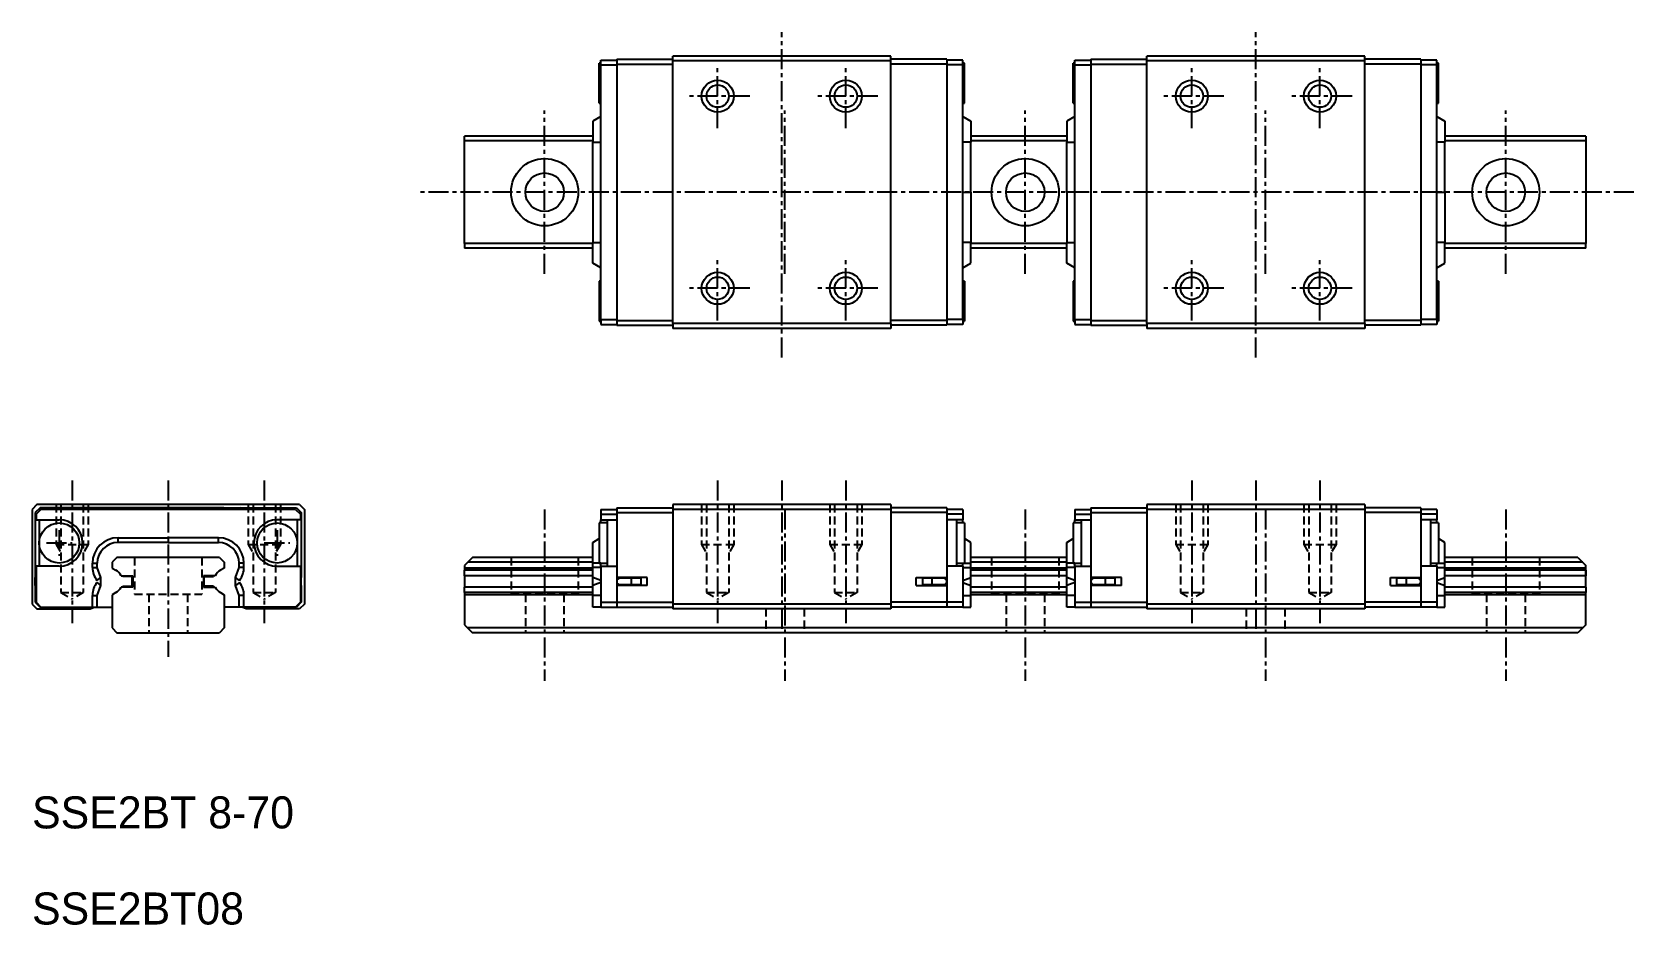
# Model space of a CAD drawing. Extents: x 0 to 100, y 0 to 55.7.
import ezdxf

# ---------------------------------------------------------------- set-up
doc = ezdxf.new("R2010")
doc.units = 0
doc.linetypes.add('CENTER', pattern=[2, 1.25, -0.25, 0.25, -0.25])
doc.linetypes.add('DASHED', pattern=[0.75, 0.5, -0.25])
doc.layers.get('0').update_dxf_attribs({"linetype": 'CONTINUOUS'})
doc.layers.add('CENTER', color=1, linetype='CENTER')

msp = doc.modelspace()

# ---------------------------------------------------------------- linework, layer by layer
at = {"color": 7, "linetype": 'CONTINUOUS'}
for p, q in [((36.5, 54.02), (36.5, 37.42)), ((36.5, 54.02), (40, 54.02)), ((36.5, 54.02), (40, 54.02)), ((53.6, 54.22), (40, 54.22)), ((40, 53.92), (40, 54.22)), ((53.6, 53.92), (53.6, 54.22)), ((57.1, 54.02), (53.6, 54.02)), ((57.1, 54.02), (57.1, 37.42)), ((66.1, 54.02), (69.6, 54.02)), ((66.1, 54.02), (69.6, 54.02)), ((66.1, 54.02), (66.1, 37.42)), ((83.2, 54.22), (69.6, 54.22)), ((69.6, 53.92), (69.6, 54.22)), ((83.2, 53.92), (83.2, 54.22)), ((86.7, 54.02), (83.2, 54.02)), ((86.7, 54.02), (86.7, 37.42)), ((35.5, 53.77), (35.4, 53.77)), ((35.4, 51.27), (35.4, 53.77)), ((35.5, 53.67), (35.5, 53.97)), ((35.5, 53.97), (36.5, 53.97)), ((35.5, 37.77), (35.5, 53.67)), ((35.5, 53.67), (36.5, 53.67)), ((36.5, 53.72), (40, 53.72)), ((36.5, 53.72), (40, 53.72)), ((53.6, 53.92), (40, 53.92)), ((40, 37.52), (40, 53.92)), ((53.6, 37.52), (53.6, 53.92)), ((57.1, 53.72), (53.6, 53.72)), ((58.1, 53.97), (57.1, 53.97)), ((58.1, 53.67), (57.1, 53.67)), ((58.1, 53.67), (58.1, 53.97)), ((58.2, 53.77), (58.1, 53.77)), ((58.1, 37.77), (58.1, 53.67)), ((58.2, 51.27), (58.2, 53.77)), ((65.1, 53.77), (65, 53.77)), ((65, 51.27), (65, 53.77)), ((65.1, 53.97), (66.1, 53.97)), ((65.1, 53.67), (65.1, 53.97)), ((65.1, 37.77), (65.1, 53.67)), ((65.1, 53.67), (66.1, 53.67)), ((66.1, 53.72), (69.6, 53.72)), ((66.1, 53.72), (69.6, 53.72)), ((69.6, 37.52), (69.6, 53.92)), ((83.2, 53.92), (69.6, 53.92)), ((83.2, 37.52), (83.2, 53.92)), ((86.7, 53.72), (83.2, 53.72)), ((87.7, 53.97), (86.7, 53.97)), ((87.7, 53.67), (86.7, 53.67)), ((87.7, 53.67), (87.7, 53.97)), ((87.8, 53.77), (87.7, 53.77)), ((87.7, 37.77), (87.7, 53.67)), ((87.8, 51.27), (87.8, 53.77)), ((35.4, 51.27), (35.5, 51.27)), ((58.1, 51.27), (58.2, 51.27)), ((65, 51.27), (65.1, 51.27)), ((87.7, 51.27), (87.8, 51.27)), ((35.5, 50.45), (35, 50.15)), ((35, 50.15), (35, 48.85)), ((58.1, 50.45), (58.6, 50.15)), ((58.6, 50.15), (58.6, 48.85)), ((65.1, 50.45), (64.6, 50.15)), ((64.6, 50.15), (64.6, 48.85)), ((87.7, 50.45), (88.2, 50.15)), ((88.2, 50.15), (88.2, 48.85)), ((35, 49.22), (27, 49.22)), ((27, 48.92), (27, 49.22)), ((64.6, 49.22), (58.6, 49.22)), ((97, 49.22), (88.2, 49.22)), ((97, 49.22), (97, 48.92)), ((27, 42.52), (27, 48.92)), ((35, 48.92), (27, 48.92)), ((35, 45.72), (35, 48.85)), ((35, 48.85), (35.5, 48.85)), ((58.6, 48.85), (58.1, 48.85)), ((64.6, 48.92), (58.6, 48.92)), ((58.6, 45.72), (58.6, 48.85)), ((64.6, 45.72), (64.6, 48.85)), ((64.6, 48.85), (65.1, 48.85)), ((88.2, 48.85), (87.7, 48.85)), ((97, 48.92), (88.2, 48.92)), ((88.2, 45.72), (88.2, 48.85)), ((97, 48.92), (97, 42.52)), ((35, 45.72), (35, 42.59)), ((35.5, 45.72), (35, 45.72)), ((58.1, 45.72), (58.6, 45.72)), ((58.6, 45.72), (58.6, 42.59)), ((65.1, 45.72), (64.6, 45.72)), ((64.6, 45.72), (64.6, 42.59)), ((87.7, 45.72), (88.2, 45.72)), ((88.2, 45.72), (88.2, 42.59)), ((35, 42.52), (27, 42.52)), ((27, 42.52), (27, 42.22)), ((35, 42.22), (27, 42.22)), ((35, 41.29), (35, 42.59)), ((35, 42.59), (35.5, 42.59)), ((58.6, 42.59), (58.1, 42.59)), ((58.6, 41.29), (58.6, 42.59)), ((64.6, 42.52), (58.6, 42.52)), ((64.6, 42.22), (58.6, 42.22)), ((64.6, 41.29), (64.6, 42.59)), ((64.6, 42.59), (65.1, 42.59)), ((88.2, 42.59), (87.7, 42.59)), ((88.2, 41.29), (88.2, 42.59)), ((97, 42.52), (88.2, 42.52)), ((97, 42.22), (88.2, 42.22)), ((97, 42.22), (97, 42.52)), ((35.5, 40.99), (35, 41.29)), ((58.1, 40.99), (58.6, 41.29)), ((65.1, 40.99), (64.6, 41.29)), ((87.7, 40.99), (88.2, 41.29)), ((35.5, 40.17), (35.4, 40.17)), ((35.5, 40.17), (35.4, 40.17)), ((35.4, 40.17), (35.4, 37.67)), ((35.4, 40.17), (35.4, 37.67)), ((58.2, 40.17), (58.1, 40.17)), ((58.2, 40.17), (58.2, 37.67)), ((65.1, 40.17), (65, 40.17)), ((65.1, 40.17), (65, 40.17)), ((65, 40.17), (65, 37.67)), ((65, 40.17), (65, 37.67)), ((87.8, 40.17), (87.7, 40.17)), ((87.8, 40.17), (87.8, 37.67)), ((35.4, 37.67), (35.5, 37.67)), ((35.4, 37.67), (35.5, 37.67)), ((35.5, 37.77), (35.5, 37.47)), ((35.5, 37.77), (36.5, 37.77)), ((35.5, 37.47), (36.5, 37.47)), ((36.5, 37.72), (40, 37.72)), ((36.5, 37.72), (40, 37.72)), ((36.5, 37.42), (40, 37.42)), ((36.5, 37.42), (40, 37.42)), ((53.6, 37.52), (40, 37.52)), ((40, 37.52), (40, 37.22)), ((53.6, 37.22), (40, 37.22)), ((57.1, 37.72), (53.6, 37.72)), ((53.6, 37.52), (53.6, 37.22)), ((57.1, 37.42), (53.6, 37.42)), ((58.1, 37.77), (57.1, 37.77)), ((58.1, 37.47), (57.1, 37.47)), ((58.1, 37.77), (58.1, 37.47)), ((58.1, 37.67), (58.2, 37.67)), ((65, 37.67), (65.1, 37.67)), ((65, 37.67), (65.1, 37.67)), ((65.1, 37.77), (65.1, 37.47)), ((65.1, 37.77), (66.1, 37.77)), ((65.1, 37.47), (66.1, 37.47)), ((66.1, 37.72), (69.6, 37.72)), ((66.1, 37.72), (69.6, 37.72)), ((66.1, 37.42), (69.6, 37.42)), ((66.1, 37.42), (69.6, 37.42)), ((83.2, 37.52), (69.6, 37.52)), ((69.6, 37.52), (69.6, 37.22)), ((83.2, 37.22), (69.6, 37.22)), ((86.7, 37.72), (83.2, 37.72)), ((83.2, 37.52), (83.2, 37.22)), ((86.7, 37.42), (83.2, 37.42)), ((87.7, 37.77), (86.7, 37.77)), ((87.7, 37.47), (86.7, 37.47)), ((87.7, 37.77), (87.7, 37.47)), ((87.7, 37.67), (87.8, 37.67)), ((0.3, 26.22), (0, 25.92)), ((0.5, 26.02), (0.2, 25.72)), ((0.5, 26.02), (0.2, 25.72)), ((16.7, 26.22), (0.3, 26.22)), ((3.980385, 26.02), (0.5, 26.02)), ((3.980385, 26.02), (0.5, 26.02)), ((5.019615, 26.02), (3.980385, 26.02)), ((5.019615, 26.02), (3.980385, 26.02)), ((11.980385, 26.02), (5.019615, 26.02)), ((5.019615, 26.02), (11.980385, 26.02)), ((11.980385, 26.02), (13.019615, 26.02)), ((11.980385, 26.02), (13.019615, 26.02)), ((13.019615, 26.02), (16.5, 26.02)), ((13.019615, 26.02), (16.5, 26.02)), ((16.5, 26.02), (16.8, 25.72)), ((16.5, 26.02), (16.8, 25.72)), ((16.7, 26.22), (17, 25.92)), ((36.5, 26.02), (40, 26.02)), ((36.5, 26.02), (40, 26.02)), ((36.5, 26.02), (36.5, 25.72)), ((36.5, 26.02), (36.5, 25.72)), ((53.6, 26.22), (40, 26.22)), ((40, 26.22), (40, 25.92)), ((53.6, 26.22), (53.6, 25.92)), ((57.1, 26.02), (53.6, 26.02)), ((57.1, 26.02), (57.1, 25.72)), ((66.1, 26.02), (69.6, 26.02)), ((66.1, 26.02), (69.6, 26.02)), ((66.1, 26.02), (66.1, 25.72)), ((66.1, 26.02), (66.1, 25.72)), ((83.2, 26.22), (69.6, 26.22)), ((69.6, 26.22), (69.6, 25.92)), ((83.2, 26.22), (83.2, 25.92)), ((86.7, 26.02), (83.2, 26.02)), ((86.7, 26.02), (86.7, 25.72)), ((0, 25.92), (0, 20)), ((0.2, 25.72), (0.2, 21.67)), ((0.2, 25.72), (0.2, 21.67)), ((0.55, 25.92), (0.25, 25.62)), ((0.25, 25.62), (0.25, 25.27)), ((0.25, 25.27), (1.7, 25.27)), ((0.45, 25.27), (0.45, 23.82)), ((16.45, 25.92), (0.55, 25.92)), ((16.75, 25.27), (15.3, 25.27)), ((16.45, 25.92), (16.75, 25.62)), ((16.55, 25.27), (16.55, 23.82)), ((16.75, 25.62), (16.75, 25.27)), ((16.8, 25.72), (16.8, 21.67)), ((16.8, 25.72), (16.8, 21.67)), ((17, 25.92), (17, 20)), ((35.4, 25.07), (35.4, 22.57)), ((35.4, 25.07), (35.4, 22.57)), ((35.9, 25.07), (35.4, 25.07)), ((35.9, 25.07), (35.4, 25.07)), ((35.5, 25.92), (36.5, 25.92)), ((35.5, 25.92), (35.5, 25.62)), ((35.5, 25.62), (35.5, 25.27)), ((35.5, 25.62), (36.5, 25.62)), ((35.5, 25.07), (35.5, 25.27)), ((35.5, 25.27), (36.5, 25.27)), ((35.9, 25.27), (35.9, 23.82)), ((36.5, 25.72), (40, 25.72)), ((36.5, 25.72), (40, 25.72)), ((36.5, 25.72), (36.5, 21.67)), ((36.5, 25.72), (36.5, 21.67)), ((53.6, 25.92), (40, 25.92)), ((40, 25.92), (40, 20)), ((53.6, 25.92), (53.6, 20)), ((57.1, 25.72), (53.6, 25.72)), ((58.1, 25.92), (57.1, 25.92)), ((57.1, 25.72), (57.1, 21.67)), ((58.1, 25.62), (57.1, 25.62)), ((58.1, 25.27), (57.1, 25.27)), ((57.7, 25.27), (57.7, 23.82)), ((58.2, 25.07), (57.7, 25.07)), ((58.1, 25.92), (58.1, 25.62)), ((58.1, 25.62), (58.1, 25.27)), ((58.1, 25.07), (58.1, 25.27)), ((58.2, 25.07), (58.2, 22.57)), ((65.5, 25.07), (65, 25.07)), ((65.5, 25.07), (65, 25.07)), ((65, 25.07), (65, 22.57)), ((65, 25.07), (65, 22.57)), ((65.1, 25.92), (66.1, 25.92)), ((65.1, 25.92), (65.1, 25.62)), ((65.1, 25.62), (65.1, 25.27)), ((65.1, 25.62), (66.1, 25.62)), ((65.1, 25.27), (66.1, 25.27)), ((65.1, 25.07), (65.1, 25.27)), ((65.5, 25.27), (65.5, 23.82)), ((66.1, 25.72), (69.6, 25.72)), ((66.1, 25.72), (69.6, 25.72)), ((66.1, 25.72), (66.1, 21.67)), ((66.1, 25.72), (66.1, 21.67)), ((83.2, 25.92), (69.6, 25.92)), ((69.6, 25.92), (69.6, 20)), ((83.2, 25.92), (83.2, 20)), ((86.7, 25.72), (83.2, 25.72)), ((87.7, 25.92), (86.7, 25.92)), ((86.7, 25.72), (86.7, 21.67)), ((87.7, 25.62), (86.7, 25.62)), ((87.7, 25.27), (86.7, 25.27)), ((87.3, 25.27), (87.3, 23.82)), ((87.8, 25.07), (87.3, 25.07)), ((87.7, 25.92), (87.7, 25.62)), ((87.7, 25.62), (87.7, 25.27)), ((87.7, 25.07), (87.7, 25.27)), ((87.8, 25.07), (87.8, 22.57)), ((5.37, 24.15), (8.5, 24.15)), ((5.37, 23.85), (5.37, 24.15)), ((11.63, 24.15), (8.5, 24.15)), ((8.5, 24.15), (8.5, 23.85)), ((11.63, 23.85), (11.63, 24.15)), ((35, 23.85), (35.4, 24.09)), ((58.6, 23.85), (58.2, 24.09)), ((64.6, 23.85), (65, 24.09)), ((88.2, 23.85), (87.8, 24.09)), ((0.45, 23.82), (0.45, 22.37)), ((8.5, 23.85), (5.37, 23.85)), ((8.5, 23.85), (11.63, 23.85)), ((16.55, 23.82), (16.55, 22.37)), ((35, 22.55), (35, 23.85)), ((35.9, 23.82), (35.9, 22.37)), ((57.7, 23.82), (57.7, 22.37)), ((58.6, 22.55), (58.6, 23.85)), ((64.6, 22.55), (64.6, 23.85)), ((65.5, 23.82), (65.5, 22.37)), ((87.3, 23.82), (87.3, 22.37)), ((88.2, 22.55), (88.2, 23.85)), ((0.25, 22.37), (0.25, 20.12)), ((1.7, 22.37), (0.25, 22.37)), ((3.77, 22.55), (4.07, 22.55)), ((3.77, 22.294266), (3.77, 22.55)), ((3.77, 22.294266), (4.07, 22.294266)), ((4.07, 22.294266), (4.07, 22.55)), ((4.288956, 21.66979), (4.07, 22.294266)), ((5.3, 22.92), (5, 22.62)), ((5, 22.62), (5, 22.253851)), ((5, 22.253851), (5.2305, 22.120772)), ((11.7, 22.92), (5.3, 22.92)), ((11.7, 22.92), (12, 22.62)), ((12, 22.253851), (11.7695, 22.120772)), ((12, 22.62), (12, 22.253851)), ((12.711044, 21.66979), (12.93, 22.294266)), ((13.23, 22.55), (12.93, 22.55)), ((12.93, 22.294266), (12.93, 22.55)), ((13.23, 22.294266), (12.93, 22.294266)), ((13.23, 22.294266), (13.23, 22.55)), ((15.3, 22.37), (16.75, 22.37)), ((16.75, 22.37), (16.75, 20.12)), ((27.5, 22.92), (27, 22.42)), ((27, 22.42), (27, 22.253851)), ((35, 22.253851), (27, 22.253851)), ((27, 22.253851), (27, 22.120772)), ((35, 22.120772), (27, 22.120772)), ((27, 21.77), (27, 22.120772)), ((35, 22.62), (27.2, 22.62)), ((35, 22.92), (27.5, 22.92)), ((35.5, 22.55), (35, 22.55)), ((35, 22.294266), (35, 22.55)), ((35, 21.66979), (35, 22.294266)), ((35.5, 22.294266), (35, 22.294266)), ((35.4, 22.57), (35.9, 22.57)), ((35.4, 22.57), (35.9, 22.57)), ((35.5, 22.37), (35.5, 22.57)), ((35.5, 22.37), (35.5, 20.12)), ((35.5, 22.37), (36.5, 22.37)), ((58.1, 22.37), (57.1, 22.37)), ((57.7, 22.57), (58.2, 22.57)), ((58.1, 22.37), (58.1, 22.57)), ((58.1, 22.55), (58.2, 22.55)), ((58.1, 22.37), (58.1, 20.12)), ((58.1, 22.294266), (58.6, 22.294266)), ((58.2, 22.55), (58.6, 22.55)), ((64.6, 22.92), (58.6, 22.92)), ((64.6, 22.62), (58.6, 22.62)), ((58.6, 22.294266), (58.6, 22.55)), ((58.6, 21.66979), (58.6, 22.294266)), ((64.6, 22.253851), (58.6, 22.253851)), ((64.6, 22.120772), (58.6, 22.120772)), ((65.1, 22.55), (64.6, 22.55)), ((64.6, 22.294266), (64.6, 22.55)), ((65.1, 22.294266), (64.6, 22.294266)), ((64.6, 21.66979), (64.6, 22.294266)), ((65, 22.57), (65.5, 22.57)), ((65, 22.57), (65.5, 22.57)), ((65.1, 22.37), (65.1, 22.57)), ((65.1, 22.37), (65.1, 20.12)), ((65.1, 22.37), (66.1, 22.37)), ((87.7, 22.37), (86.7, 22.37)), ((87.3, 22.57), (87.8, 22.57)), ((87.7, 22.37), (87.7, 22.57)), ((87.7, 22.55), (87.8, 22.55)), ((87.7, 22.37), (87.7, 20.12)), ((87.7, 22.294266), (88.2, 22.294266)), ((87.8, 22.55), (88.2, 22.55)), ((96.5, 22.92), (88.2, 22.92)), ((96.8, 22.62), (88.2, 22.62)), ((88.2, 22.294266), (88.2, 22.55)), ((88.2, 21.66979), (88.2, 22.294266)), ((97, 22.253851), (88.2, 22.253851)), ((97, 22.120772), (88.2, 22.120772)), ((96.5, 22.92), (97, 22.42)), ((97, 21.07), (97, 22.42)), ((97, 22.120772), (97, 22.253851)), ((97, 22.120772), (97, 21.77)), ((0.2, 21.17), (0.2, 21.67)), ((0.2, 21.17), (0.2, 21.67)), ((0.2, 21.67), (0.25, 21.67)), ((0.2, 21.67), (0.25, 21.67)), ((0.2, 21.17), (0.25, 21.17)), ((0.2, 21.17), (0.25, 21.17)), ((0.2, 21.17), (0.2, 20.12)), ((0.2, 21.17), (0.2, 20.12)), ((4.054642, 21.482448), (4.288956, 21.66979)), ((4.054642, 21.357552), (4.288956, 21.17021)), ((4.07, 20.545734), (4.288956, 21.17021)), ((4.288956, 21.17021), (4.288956, 21.66979)), ((5.567581, 21.77), (6.3, 21.77)), ((6.3, 21.07), (5.567581, 21.07)), ((6.25, 21.72), (5.667964, 21.72)), ((5.667964, 21.12), (6.25, 21.12)), ((6.25, 21.12), (6.25, 21.72)), ((6.3, 21.77), (6.3, 21.07)), ((11.432419, 21.77), (10.7, 21.77)), ((10.7, 21.77), (10.7, 21.07)), ((10.7, 21.07), (11.432419, 21.07)), ((10.75, 21.72), (11.332036, 21.72)), ((10.75, 21.12), (10.75, 21.72)), ((11.332036, 21.12), (10.75, 21.12)), ((12.711044, 21.17021), (12.711044, 21.66979)), ((12.945358, 21.482448), (12.711044, 21.66979)), ((12.945358, 21.357552), (12.711044, 21.17021)), ((12.93, 20.545734), (12.711044, 21.17021)), ((16.8, 21.67), (16.75, 21.67)), ((16.8, 21.67), (16.75, 21.67)), ((16.8, 21.17), (16.75, 21.17)), ((16.8, 21.17), (16.75, 21.17)), ((16.8, 21.17), (16.8, 21.67)), ((16.8, 21.17), (16.8, 21.67)), ((16.8, 21.17), (16.8, 20.12)), ((16.8, 21.17), (16.8, 20.12)), ((35, 21.77), (27, 21.77)), ((27, 21.77), (27, 21.07)), ((35, 21.07), (27, 21.07)), ((27, 20.719228), (27, 21.07)), ((35, 21.17021), (35, 21.66979)), ((35.5, 21.482448), (35, 21.66979)), ((35.5, 21.357552), (35, 21.17021)), ((35, 20.545734), (35, 21.17021)), ((36.5, 21.67), (36.5, 21.17)), ((38.4, 21.67), (36.5, 21.67)), ((38.4, 21.67), (36.5, 21.67)), ((38.4, 21.17), (36.5, 21.17)), ((38.4, 21.17), (36.5, 21.17)), ((36.5, 21.17), (36.5, 20.12)), ((36.5, 21.17), (36.5, 20.12)), ((37.4, 21.62), (36.7, 21.62)), ((36.7, 21.22), (37.4, 21.22)), ((37, 21.62), (37, 21.67)), ((37, 21.62), (37, 21.67)), ((37, 21.17), (37, 21.22)), ((37, 21.17), (37, 21.22)), ((37.32899, 21.62), (37.32899, 21.67)), ((37.32899, 21.62), (37.32899, 21.67)), ((37.32899, 21.17), (37.32899, 21.22)), ((37.32899, 21.17), (37.32899, 21.22)), ((37.4, 21.62), (37.4, 21.22)), ((38, 21.62), (37.4, 21.62)), ((37.4, 21.22), (38, 21.22)), ((38, 21.62), (38, 21.22)), ((38.4, 21.17), (38.4, 21.67)), ((38.4, 21.17), (38.4, 21.67)), ((55.2, 21.17), (55.2, 21.67)), ((55.2, 21.67), (57.1, 21.67)), ((55.2, 21.17), (57.1, 21.17)), ((56.2, 21.62), (55.6, 21.62)), ((55.6, 21.22), (55.6, 21.62)), ((55.6, 21.22), (56.2, 21.22)), ((56.2, 21.22), (56.2, 21.62)), ((56.9, 21.62), (56.2, 21.62)), ((56.2, 21.22), (56.9, 21.22)), ((56.27101, 21.62), (56.27101, 21.67)), ((56.27101, 21.17), (56.27101, 21.22)), ((56.6, 21.62), (56.6, 21.67)), ((56.6, 21.17), (56.6, 21.22)), ((57.1, 21.67), (57.1, 21.17)), ((57.1, 21.17), (57.1, 20.12)), ((58.1, 21.482448), (58.6, 21.66979)), ((58.1, 21.357552), (58.6, 21.17021)), ((64.6, 21.77), (58.6, 21.77)), ((58.6, 21.17021), (58.6, 21.66979)), ((58.6, 20.545734), (58.6, 21.17021)), ((64.6, 21.07), (58.6, 21.07)), ((64.6, 21.17021), (64.6, 21.66979)), ((65.1, 21.482448), (64.6, 21.66979)), ((65.1, 21.357552), (64.6, 21.17021)), ((64.6, 20.545734), (64.6, 21.17021)), ((66.1, 21.67), (66.1, 21.17)), ((68, 21.67), (66.1, 21.67)), ((68, 21.67), (66.1, 21.67)), ((68, 21.17), (66.1, 21.17)), ((68, 21.17), (66.1, 21.17)), ((66.1, 21.17), (66.1, 20.12)), ((66.1, 21.17), (66.1, 20.12)), ((67, 21.62), (66.3, 21.62)), ((66.3, 21.22), (67, 21.22)), ((66.6, 21.62), (66.6, 21.67)), ((66.6, 21.62), (66.6, 21.67)), ((66.6, 21.17), (66.6, 21.22)), ((66.6, 21.17), (66.6, 21.22)), ((66.92899, 21.62), (66.92899, 21.67)), ((66.92899, 21.62), (66.92899, 21.67)), ((66.92899, 21.17), (66.92899, 21.22)), ((66.92899, 21.17), (66.92899, 21.22)), ((67.6, 21.62), (67, 21.62)), ((67, 21.62), (67, 21.22)), ((67, 21.22), (67.6, 21.22)), ((67.6, 21.62), (67.6, 21.22)), ((68, 21.17), (68, 21.67)), ((68, 21.17), (68, 21.67)), ((84.8, 21.17), (84.8, 21.67)), ((84.8, 21.67), (86.7, 21.67)), ((84.8, 21.17), (86.7, 21.17)), ((85.2, 21.22), (85.2, 21.62)), ((85.8, 21.62), (85.2, 21.62)), ((85.2, 21.22), (85.8, 21.22)), ((86.5, 21.62), (85.8, 21.62)), ((85.8, 21.22), (85.8, 21.62)), ((85.8, 21.22), (86.5, 21.22)), ((85.87101, 21.62), (85.87101, 21.67)), ((85.87101, 21.17), (85.87101, 21.22)), ((86.2, 21.62), (86.2, 21.67)), ((86.2, 21.17), (86.2, 21.22)), ((86.7, 21.67), (86.7, 21.17)), ((86.7, 21.17), (86.7, 20.12)), ((87.7, 21.482448), (88.2, 21.66979)), ((87.7, 21.357552), (88.2, 21.17021)), ((97, 21.77), (88.2, 21.77)), ((88.2, 21.17021), (88.2, 21.66979)), ((88.2, 20.545734), (88.2, 21.17021)), ((97, 21.07), (88.2, 21.07)), ((97, 21.07), (97, 20.719228)), ((0, 20), (0.3, 19.7)), ((0.2, 20.12), (0.5, 19.82)), ((0.2, 20.12), (0.5, 19.82)), ((0.25, 20.12), (0.55, 19.82)), ((3.77, 19.82), (3.77, 20.545734)), ((3.77, 20.545734), (4.07, 20.545734)), ((4.07, 19.82), (4.07, 20.545734)), ((5.2305, 20.719228), (5, 20.586149)), ((5, 20.586149), (5, 18.52)), ((11.7695, 20.719228), (12, 20.586149)), ((12, 20.586149), (12, 18.52)), ((12.93, 19.82), (12.93, 20.545734)), ((13.23, 20.545734), (12.93, 20.545734)), ((13.23, 19.82), (13.23, 20.545734)), ((16.75, 20.12), (16.45, 19.82)), ((16.8, 20.12), (16.5, 19.82)), ((16.8, 20.12), (16.5, 19.82)), ((17, 20), (16.7, 19.7)), ((35, 20.719228), (27, 20.719228)), ((27, 20.719228), (27, 20.586149)), ((35, 20.586149), (27, 20.586149)), ((27, 20.586149), (27, 18.72)), ((35.5, 20.545734), (35, 20.545734)), ((35, 19.82), (35, 20.545734)), ((35.5, 20.12), (36.5, 20.12)), ((35.5, 20.12), (35.5, 19.82)), ((36.5, 20.12), (40, 20.12)), ((36.5, 20.12), (40, 20.12)), ((36.5, 20.12), (36.5, 19.82)), ((36.5, 20.12), (36.5, 19.82)), ((57.1, 20.12), (53.6, 20.12)), ((58.1, 20.12), (57.1, 20.12)), ((57.1, 20.12), (57.1, 19.82)), ((58.1, 20.545734), (58.6, 20.545734)), ((58.1, 20.12), (58.1, 19.82)), ((64.6, 20.719228), (58.6, 20.719228)), ((64.6, 20.586149), (58.6, 20.586149)), ((58.6, 19.82), (58.6, 20.545734)), ((65.1, 20.545734), (64.6, 20.545734)), ((64.6, 19.82), (64.6, 20.545734)), ((65.1, 20.12), (66.1, 20.12)), ((65.1, 20.12), (65.1, 19.82)), ((66.1, 20.12), (69.6, 20.12)), ((66.1, 20.12), (69.6, 20.12)), ((66.1, 20.12), (66.1, 19.82)), ((66.1, 20.12), (66.1, 19.82)), ((86.7, 20.12), (83.2, 20.12)), ((86.7, 20.12), (86.7, 19.82)), ((87.7, 20.12), (86.7, 20.12)), ((87.7, 20.545734), (88.2, 20.545734)), ((87.7, 20.12), (87.7, 19.82)), ((97, 20.719228), (88.2, 20.719228)), ((97, 20.586149), (88.2, 20.586149)), ((88.2, 19.82), (88.2, 20.545734)), ((97, 20.586149), (97, 20.719228)), ((97, 18.72), (97, 20.586149)), ((0.3, 19.7), (3.627747, 19.7)), ((0.5, 19.82), (0.55, 19.82)), ((0.5, 19.82), (0.55, 19.82)), ((0.55, 19.82), (3.77, 19.82)), ((3.627747, 19.7), (3.885087, 19.82)), ((3.77, 19.82), (4.07, 19.82)), ((4.07, 19.82), (5, 19.82)), ((12.93, 19.82), (12, 19.82)), ((13.23, 19.82), (12.93, 19.82)), ((13.372253, 19.7), (13.114913, 19.82)), ((16.45, 19.82), (13.23, 19.82)), ((16.7, 19.7), (13.372253, 19.7)), ((16.5, 19.82), (16.45, 19.82)), ((16.5, 19.82), (16.45, 19.82)), ((35.5, 19.82), (35, 19.82)), ((35.5, 19.82), (36.5, 19.82)), ((36.5, 19.82), (40, 19.82)), ((36.5, 19.82), (40, 19.82)), ((53.6, 20), (40, 20)), ((40, 20), (40, 19.7)), ((53.6, 19.7), (40, 19.7)), ((53.6, 20), (53.6, 19.7)), ((57.1, 19.82), (53.6, 19.82)), ((58.1, 19.82), (57.1, 19.82)), ((58.1, 19.82), (58.6, 19.82)), ((65.1, 19.82), (64.6, 19.82)), ((65.1, 19.82), (66.1, 19.82)), ((66.1, 19.82), (69.6, 19.82)), ((66.1, 19.82), (69.6, 19.82)), ((83.2, 20), (69.6, 20)), ((69.6, 20), (69.6, 19.7)), ((83.2, 19.7), (69.6, 19.7)), ((83.2, 20), (83.2, 19.7)), ((86.7, 19.82), (83.2, 19.82)), ((87.7, 19.82), (86.7, 19.82)), ((87.7, 19.82), (88.2, 19.82)), ((5, 18.52), (5.3, 18.22)), ((5.3, 18.22), (11.7, 18.22)), ((12, 18.52), (11.7, 18.22)), ((27, 18.72), (27.5, 18.22)), ((96.8, 18.52), (27.2, 18.52)), ((96.5, 18.22), (27.5, 18.22)), ((97, 18.72), (96.5, 18.22))]:
    msp.add_line(p, q, dxfattribs=at)
at = {"color": 3, "linetype": 'DASHED'}
for p, q in [((1.5, 26.22), (1.5, 23.72)), ((1.8, 26.22), (1.8, 20.72)), ((3.2, 26.22), (3.2, 20.72)), ((3.5, 26.22), (3.5, 23.72)), ((13.5, 26.22), (13.5, 23.72)), ((13.8, 26.22), (13.8, 20.72)), ((15.2, 26.22), (15.2, 20.72)), ((15.5, 26.22), (15.5, 23.72)), ((41.8, 26.22), (41.8, 23.72)), ((42.1, 26.22), (42.1, 20.72)), ((43.5, 26.22), (43.5, 20.72)), ((43.8, 26.22), (43.8, 23.72)), ((49.8, 26.22), (49.8, 23.72)), ((50.1, 26.22), (50.1, 20.72)), ((51.5, 26.22), (51.5, 20.72)), ((51.8, 26.22), (51.8, 23.72)), ((71.4, 26.22), (71.4, 23.72)), ((71.7, 26.22), (71.7, 20.72)), ((73.1, 26.22), (73.1, 20.72)), ((73.4, 26.22), (73.4, 23.72)), ((79.4, 26.22), (79.4, 23.72)), ((79.7, 26.22), (79.7, 20.72)), ((81.1, 26.22), (81.1, 20.72)), ((81.4, 26.22), (81.4, 23.72)), ((1.5, 23.72), (3.5, 23.72)), ((1.5, 23.72), (1.8, 23.200385)), ((3.5, 23.72), (3.2, 23.200385)), ((13.5, 23.72), (15.5, 23.72)), ((13.5, 23.72), (13.8, 23.200385)), ((15.5, 23.72), (15.2, 23.200385)), ((41.8, 23.72), (43.8, 23.72)), ((41.8, 23.72), (42.1, 23.200385)), ((43.8, 23.72), (43.5, 23.200385)), ((49.8, 23.72), (51.8, 23.72)), ((49.8, 23.72), (50.1, 23.200385)), ((51.8, 23.72), (51.5, 23.200385)), ((71.4, 23.72), (73.4, 23.72)), ((71.4, 23.72), (71.7, 23.200385)), ((73.4, 23.72), (73.1, 23.200385)), ((79.4, 23.72), (81.4, 23.72)), ((79.4, 23.72), (79.7, 23.200385)), ((81.4, 23.72), (81.1, 23.200385)), ((6.4, 22.92), (6.4, 20.62)), ((10.6, 22.92), (10.6, 20.62)), ((29.9, 22.92), (29.9, 20.62)), ((34.1, 22.92), (34.1, 20.62)), ((59.9, 22.92), (59.9, 20.62)), ((64.1, 22.92), (64.1, 20.62)), ((89.9, 22.92), (89.9, 20.62)), ((94.1, 22.92), (94.1, 20.62)), ((1.8, 20.72), (2.5, 20.315855)), ((1.8, 20.72), (3.2, 20.72)), ((3.2, 20.72), (2.5, 20.315855)), ((6.4, 20.62), (10.6, 20.62)), ((7.3, 20.62), (7.3, 18.22)), ((9.7, 20.62), (9.7, 18.22)), ((13.8, 20.72), (14.5, 20.315855)), ((13.8, 20.72), (15.2, 20.72)), ((15.2, 20.72), (14.5, 20.315855)), ((29.9, 20.62), (34.1, 20.62)), ((30.8, 20.62), (30.8, 18.22)), ((33.2, 20.62), (33.2, 18.22)), ((42.1, 20.72), (42.8, 20.315855)), ((42.1, 20.72), (43.5, 20.72)), ((43.5, 20.72), (42.8, 20.315855)), ((50.1, 20.72), (51.5, 20.72)), ((50.1, 20.72), (50.8, 20.315855)), ((51.5, 20.72), (50.8, 20.315855)), ((59.9, 20.62), (64.1, 20.62)), ((60.8, 20.62), (60.8, 18.22)), ((63.2, 20.62), (63.2, 18.22)), ((71.7, 20.72), (72.4, 20.315855)), ((71.7, 20.72), (73.1, 20.72)), ((73.1, 20.72), (72.4, 20.315855)), ((79.7, 20.72), (81.1, 20.72)), ((79.7, 20.72), (80.4, 20.315855)), ((81.1, 20.72), (80.4, 20.315855)), ((89.9, 20.62), (94.1, 20.62)), ((90.8, 20.62), (90.8, 18.22)), ((93.2, 20.62), (93.2, 18.22)), ((45.8, 19.72), (45.8, 18.22)), ((48.2, 19.72), (48.2, 18.22)), ((75.8, 19.72), (75.8, 18.22)), ((78.2, 19.72), (78.2, 18.22))]:
    msp.add_line(p, q, dxfattribs=at)
at = {"color": 3, "linetype": 'CONTINUOUS'}
for centre in [(42.8, 51.72), (50.8, 51.72), (72.4, 51.72), (80.4, 51.72), (42.8, 39.72), (50.8, 39.72), (72.4, 39.72), (80.4, 39.72)]:
    msp.add_circle(centre, 1, dxfattribs=at)
at = {"color": 7, "linetype": 'CONTINUOUS'}
for centre, radius in [((42.8, 51.72), 0.7), ((50.8, 51.72), 0.7), ((72.4, 51.72), 0.7), ((80.4, 51.72), 0.7), ((32, 45.72), 2.1), ((62, 45.72), 2.1), ((92, 45.72), 2.1), ((32, 45.72), 1.2), ((62, 45.72), 1.2), ((92, 45.72), 1.2), ((42.8, 39.72), 0.7), ((50.8, 39.72), 0.7), ((72.4, 39.72), 0.7), ((80.4, 39.72), 0.7), ((1.7, 23.82), 1.25), ((15.3, 23.82), 1.25), ((15.3, 23.82), 1.25)]:
    msp.add_circle(centre, radius, dxfattribs=at)
for centre, radius, start, end in [((4.5, 24.72), 1.4, 111.786789, 121.002719), ((4.5, 24.72), 1.4, 111.786789, 121.002719), ((4.5, 24.72), 1.4, 58.997281, 68.213211), ((4.5, 24.72), 1.4, 58.997281, 68.213211), ((12.5, 24.72), 1.4, 111.786789, 121.002719), ((12.5, 24.72), 1.4, 111.786789, 121.002719), ((12.5, 24.72), 1.4, 58.997281, 68.213211), ((12.5, 24.72), 1.4, 58.997281, 68.213211), ((1.7, 23.82), 1.45, 270, 90), ((4.5, 24.72), 1.25, 73.739795, 106.260205), ((15.3, 23.82), 1.45, 90, 270), ((5.370023, 22.549977), 1.600023, 90.000833, 179.999167), ((11.629977, 22.549977), 1.600023, 0.000833, 89.999167), ((5.37, 22.55), 1.3, 90, 180), ((11.63, 22.55), 1.3, 0, 90), ((5.06985, 22.294213), 1.29985, 179.997683, 218.646033), ((4.793, 21.363), 0.875, 27.719468, 60), ((12.207, 21.363), 0.875, 120, 152.280532), ((11.93015, 22.294213), 1.29985, 321.353967, 0.002317), ((5.06985, 20.545787), 1.29985, 141.353967, 180.002317), ((4.793, 21.477), 0.875, 300, 332.280532), ((4.793, 21.363), 0.945, 22.196276, 25.51122), ((4.793, 21.477), 0.945, 334.48878, 337.803724), ((12.207, 21.363), 0.945, 154.48878, 157.803724), ((12.207, 21.477), 0.945, 202.196276, 205.51122), ((12.207, 21.477), 0.875, 207.719468, 240), ((11.93015, 20.545787), 1.29985, 359.997683, 38.646033), ((36.7, 21.42), 0.2, 90, 180), ((36.7, 21.42), 0.2, 180, 270), ((56.9, 21.42), 0.2, 0, 90), ((56.9, 21.42), 0.2, 270, 0), ((66.3, 21.42), 0.2, 90, 180), ((66.3, 21.42), 0.2, 180, 270), ((86.5, 21.42), 0.2, 0, 90), ((86.5, 21.42), 0.2, 270, 0)]:
    msp.add_arc(centre, radius, start, end, dxfattribs=at)
at = {"layer": 'CENTER', "color": 1, "linetype": 'CENTER'}
for p, q in [((46.8, 35.403), (46.8, 55.72)), ((76.4, 35.403), (76.4, 55.72)), ((42.8, 49.72), (42.8, 53.72)), ((50.8, 49.72), (50.8, 53.72)), ((72.4, 49.72), (72.4, 53.72)), ((80.4, 49.72), (80.4, 53.72)), ((44.8, 51.72), (40.8, 51.72)), ((52.8, 51.72), (48.8, 51.72)), ((74.4, 51.72), (70.4, 51.72)), ((82.4, 51.72), (78.4, 51.72)), ((32, 40.62), (32, 50.82)), ((47, 40.62), (47, 50.82)), ((62, 40.62), (62, 50.82)), ((77, 40.62), (77, 50.82)), ((92, 40.62), (92, 50.82)), ((100, 45.72), (24, 45.72)), ((42.8, 37.72), (42.8, 41.72)), ((50.8, 37.72), (50.8, 41.72)), ((72.4, 37.72), (72.4, 41.72)), ((80.4, 37.72), (80.4, 41.72)), ((44.8, 39.72), (40.8, 39.72)), ((52.8, 39.72), (48.8, 39.72)), ((74.4, 39.72), (70.4, 39.72)), ((82.4, 39.72), (78.4, 39.72)), ((2.5, 27.72), (2.5, 18.815855)), ((8.5, 27.72), (8.5, 16.72)), ((14.5, 27.72), (14.5, 18.815855)), ((42.8, 27.72), (42.8, 18.815855)), ((46.8, 27.72), (46.8, 18.22)), ((50.8, 27.72), (50.8, 18.815855)), ((72.4, 27.72), (72.4, 18.815855)), ((76.4, 27.72), (76.4, 18.22)), ((80.4, 27.72), (80.4, 18.815855)), ((32, 25.92), (32, 15.22)), ((47, 25.92), (47, 15.22)), ((62, 25.92), (62, 15.22)), ((77, 25.92), (77, 15.22)), ((92, 25.92), (92, 15.22)), ((1.7, 24.62), (1.7, 23.02)), ((15.3, 24.62), (15.3, 23.02)), ((0.9, 23.82), (2.5, 23.82)), ((14.5, 23.82), (16.1, 23.82))]:
    msp.add_line(p, q, dxfattribs=at)

# ---------------------------------------------------------------- texts
at = {"color": 7, "linetype": 'CONTINUOUS'}
for s, p in [('SSE2BT 8-70', (0, 6)), ('SSE2BT08', (0, 0))]:
    msp.add_text(s, height=2, dxfattribs=at).set_placement(p)

doc.saveas('drawing.dxf')
